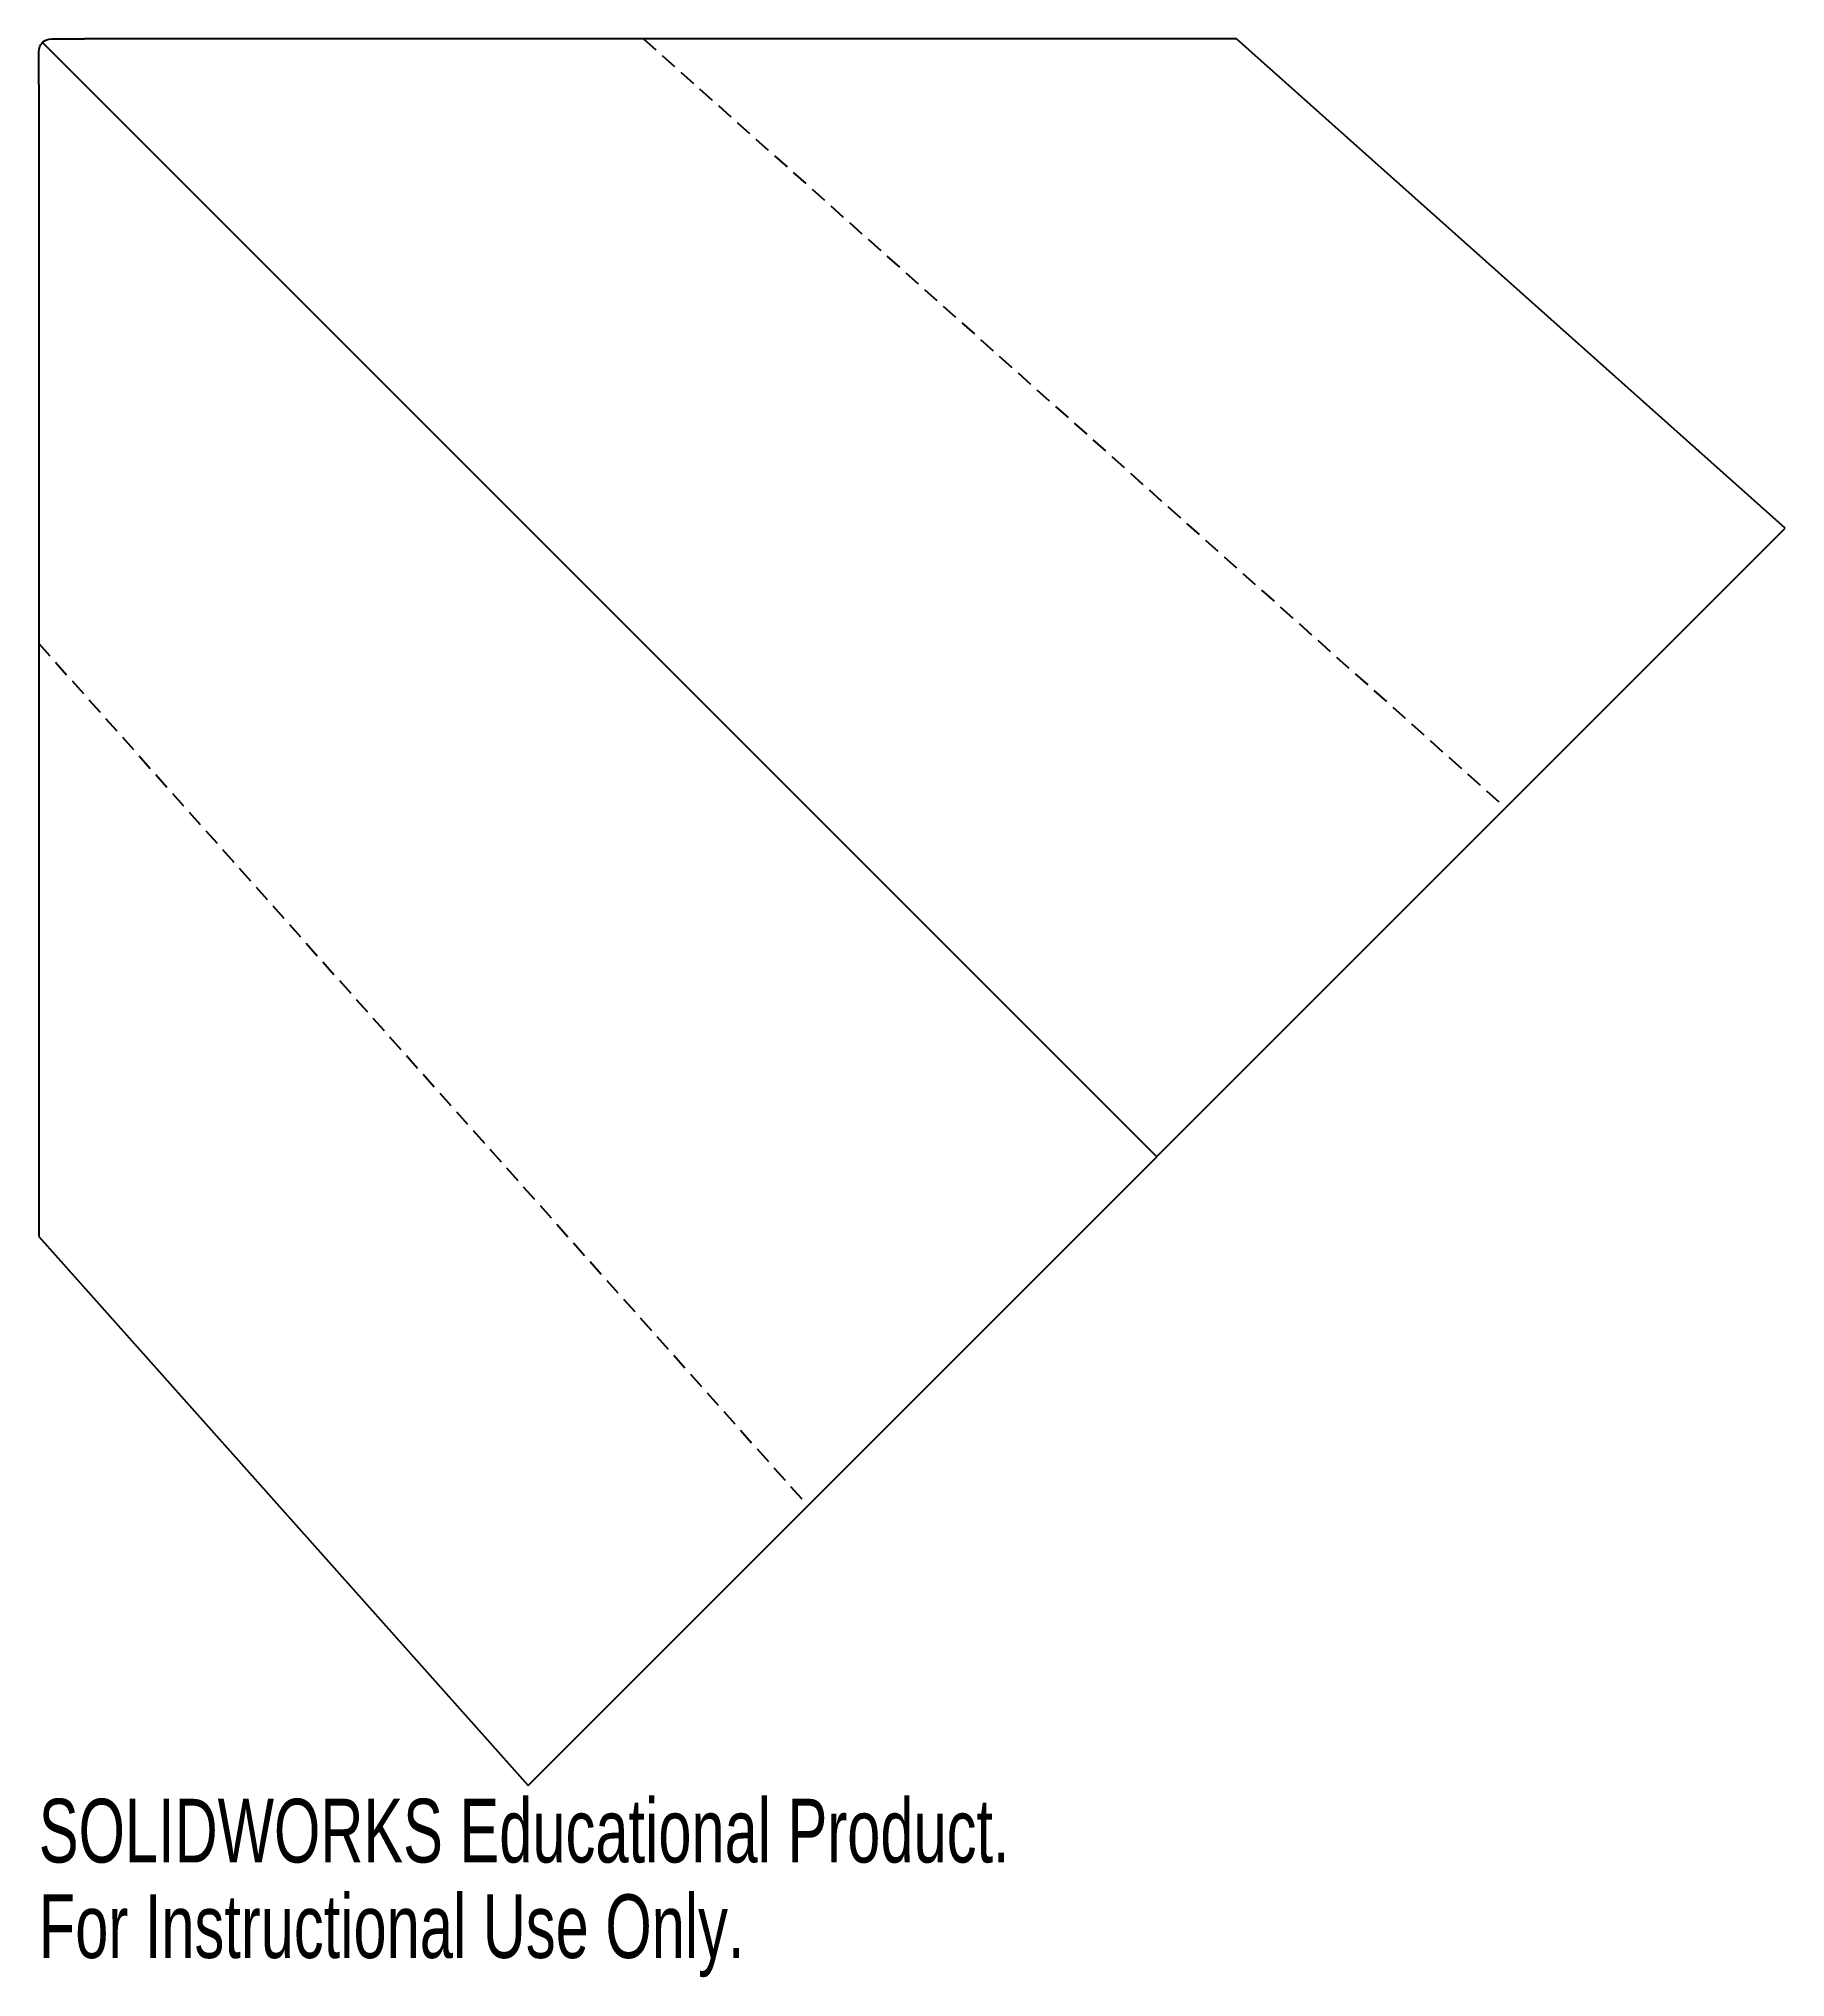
# Model space of a CAD drawing. Header units: millimetres. Extents: x -85 to 48, y -62 to 85.
import ezdxf

# ---------------------------------------------------------------- set-up
doc = ezdxf.new("R2010")
doc.units = ezdxf.units.MM
doc.linetypes.add('HIDDEN', pattern=[1.905, 1.27, -0.635])
doc.styles.add('SLDTEXTSTYLE0', font='TXT', dxfattribs={"width": 0.7})

msp = doc.modelspace()

# ---------------------------------------------------------------- linework, layer by layer
at = {"color": 7, "linetype": 'Continuous', "lineweight": 25}
for p, q in [((-84.85, 81.38), (-84.85, 83.87)), ((-83.87, 84.85), (-81.38, 84.85)), ((6.05, 84.85), (-81.38, 84.85)), ((47.7, 47.7), (6.05, 84.85)), ((-84.85, 81.38), (-84.85, -6.05)), ((-47.7, -47.7), (47.7, 47.7)), ((-84.85, -6.05), (-47.7, -47.7))]:
    msp.add_line(p, q, dxfattribs=at)
at = {"color": 7, "linetype": 'Continuous'}
msp.add_line((-84.57, 84.57), (0, 0), dxfattribs=at)
at = {"color": 7, "linetype": 'HIDDEN'}
for p, q in [((-38.96, 84.85), (26.48, 26.48)), ((-84.85, 38.96), (-26.48, -26.48))]:
    msp.add_line(p, q, dxfattribs=at)
at = {"color": 7, "linetype": 'Continuous', "lineweight": 25}
msp.add_open_spline([(-84.85, 83.87), (-84.84, 84.44), (-84.44, 84.84), (-83.87, 84.85)], degree=3, dxfattribs=at)

# ---------------------------------------------------------------- texts
at = {"color": 7, "linetype": 'Continuous', "char_height": 4.8336, "attachment_point": 1, "style": 'SLDTEXTSTYLE0'}
for s, insert in [('SOLIDWORKS Educational Product.', (-84.85, -48.72)), ('For Instructional Use Only.', (-84.85, -55.97))]:
    msp.add_mtext(s, dxfattribs=dict(at, insert=insert))

doc.saveas('drawing.dxf')
